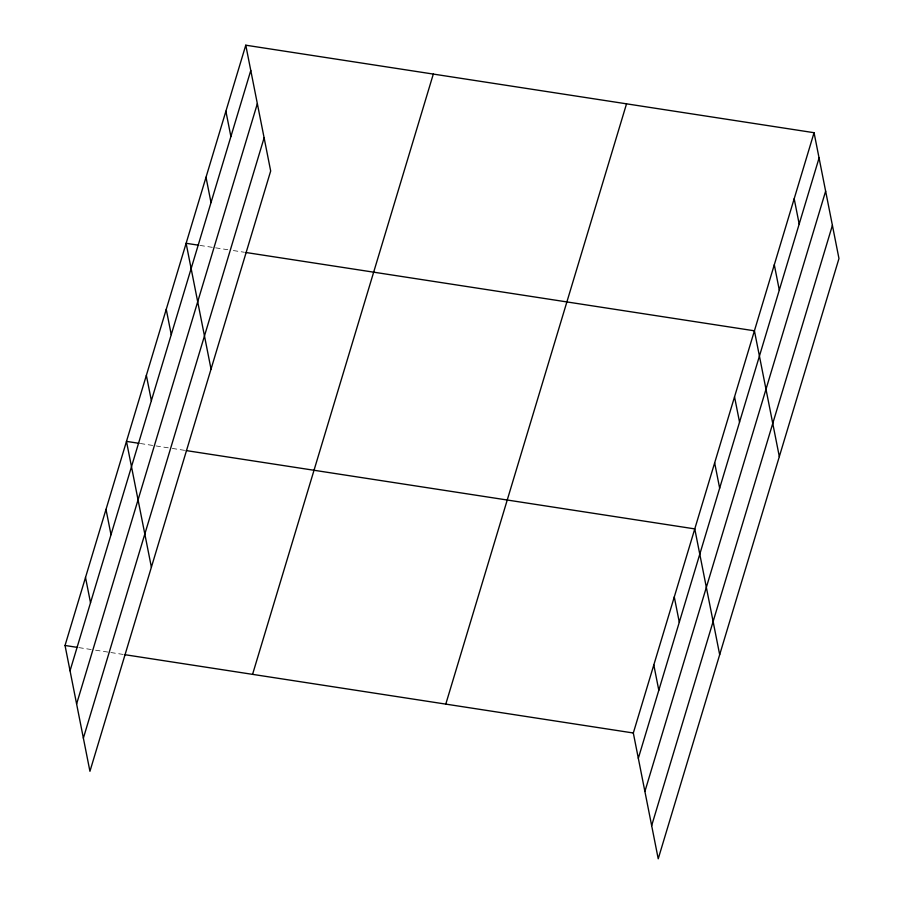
<?xml version="1.0" encoding="UTF-8"?>
<svg xmlns="http://www.w3.org/2000/svg" width="904" height="904" viewBox="0 0 904 904"><rect width="100%" height="100%" fill="white"/><g stroke="black" fill="none" stroke-linecap="round" stroke-linejoin="round"><path stroke-width="0.68" stroke-dasharray="4.52 3.39" d="M200.021 245.436L227.797 249.707M233.356 250.566L244.464 252.272M140.369 443.525L170.935 448.237M172.325 448.44L184.823 450.373M78.919 647.626L94.197 649.976M95.587 650.191L109.474 652.326M110.864 652.541L123.373 654.462"/><path stroke-width="1.36" d="M245.775 45.2L270.68 171.003L89.937 771.293L65.031 645.479L245.775 45.2L814.063 132.707L838.968 258.521L658.225 858.8L633.32 732.997L814.063 132.707M70.037 670.779L250.781 70.501M76.603 703.956L257.346 103.666M83.371 738.127L264.115 137.837M252.566 674.361L433.31 74.083M445.785 704.114L626.529 103.836M638.326 758.298L819.069 158.008M644.891 791.463L825.634 191.173M651.66 825.634L832.403 225.356M198.631 245.221L186.122 243.289L211.039 369.103M245.854 252.487L754.422 330.807L779.327 456.61M138.979 443.31L126.481 441.389L151.386 567.192M186.213 450.587L694.769 528.896L719.686 654.699M65.031 645.479L77.529 647.411M124.763 654.677L633.32 732.997M794.187 198.744L799.192 224.045M774.299 264.77L779.304 290.071M734.534 396.833L739.551 422.134M714.657 462.871L719.663 488.171M674.282 596.934L679.299 622.234M653.807 664.96L658.813 690.26M225.887 111.226L230.893 136.538M206.01 177.263L211.016 202.564M166.246 309.326L171.251 334.627M146.358 375.352L151.375 400.653M105.994 509.415L111 534.716M85.507 577.453L90.524 602.753"/></g></svg>
